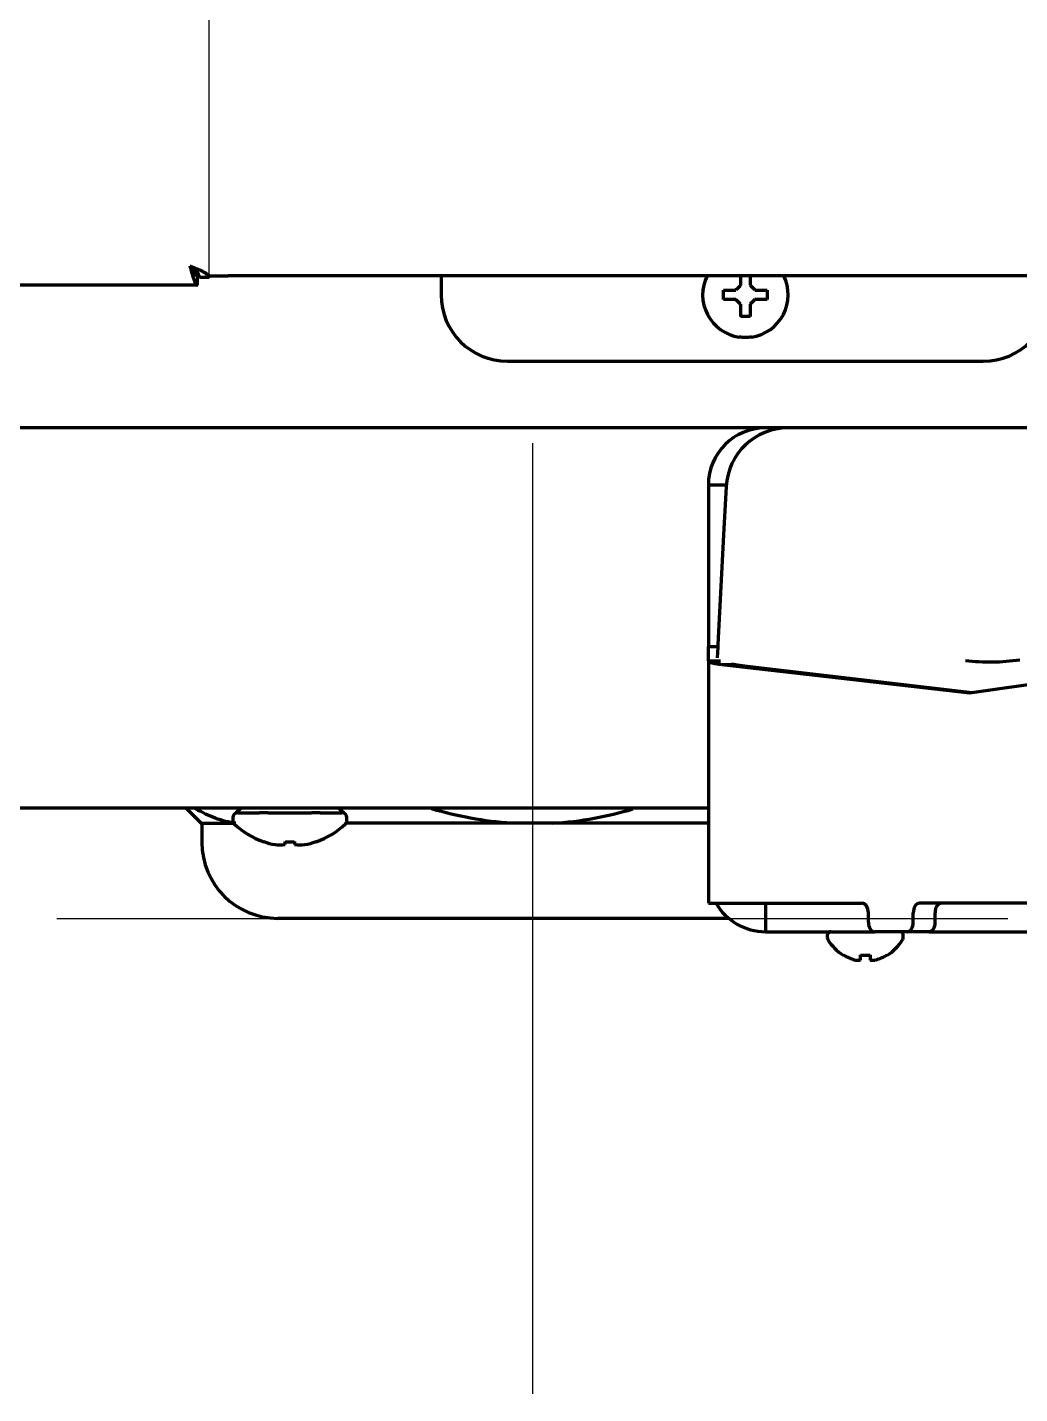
# Model space of a CAD drawing. Header units: inches. Extents: x -2898 to 7248, y 606 to 5598.
# Drawn here: x 3341.9 to 3446.3, y 2310.2 to 2454 of the extents above; entities that cross this region are included whole.
import ezdxf

# ---------------------------------------------------------------- set-up
doc = ezdxf.new("R2010")
doc.units = ezdxf.units.IN

# ---------------------------------------------------------------- blocks, each defined once
blk = doc.blocks.new('A$C29D5572B')
at = {"color": 1}
for p, q in [((0, 50), (0, -50)), ((-50, 0), (50, 0))]:
    blk.add_line(p, q, dxfattribs=at)
blk = doc.blocks.new('A$C0F8E2EAE')
blk.add_blockref('A$C29D5572B', (0, 0))

msp = doc.modelspace()

# ---------------------------------------------------------------- linework, layer by layer
msp.add_line((3361.05, 2427.84), (3361.05, 2624.74))
at = {"linetype": 'Continuous', "lineweight": 70}
for p, q in [((3359.85, 2426.84), (3359.85, 2427.84)), ((3361.05, 2427.64), (3360.05, 2427.64)), ((3361.05, 2427.84), (3363.05, 2427.84)), ((3361.05, 2427.84), (3361.05, 2427.64)), ((3529.05, 2427.84), (3363.05, 2427.84)), ((3385.45, 2427.84), (3385.45, 2425.84)), ((3359.85, 2426.84), (2812.25, 2426.84)), ((3417.45, 2423.54), (3416.95, 2423.54)), ((3417.95, 2423.54), (3417.45, 2423.54)), ((3392.45, 2418.84), (3442.45, 2418.84)), ((3452.45, 2411.84), (2717.65, 2411.84)), ((3413.55, 2405.84), (3413.55, 2388.84)), ((3413.55, 2405.84), (3415.44, 2405.84)), ((3415.43, 2405.68), (3415.16, 2400.57)), ((3415.16, 2400.57), (3414.56, 2389.05)), ((3413.55, 2388.84), (3413.55, 2388.82)), ((3413.55, 2388.84), (3414.55, 2388.84)), ((3413.55, 2387.33), (3413.55, 2388.82)), ((3414.56, 2389.05), (3414.54, 2388.77)), ((3414.54, 2388.77), (3414.48, 2387.66)), ((3441.01, 2383.95), (3474.33, 2388.79)), ((3413.55, 2387.33), (3414.84, 2387.33)), ((3413.55, 2387.33), (3413.55, 2361.84)), ((3414.95, 2386.96), (3441.01, 2383.95)), ((3414.95, 2386.96), (3416.29, 2386.96)), ((3417.9, 2386.73), (3441.26, 2383.99)), ((3413.54, 2371.84), (3100.19, 2371.84)), ((3358.63, 2371.84), (3360.23, 2370.24)), ((3364.46, 2371.84), (3363.88, 2371.34)), ((3375.22, 2371.34), (3374.64, 2371.84)), ((3360.23, 2370.24), (3363.88, 2370.24)), ((3360.3, 2370.24), (3360.3, 2368.24)), ((3363.55, 2370.84), (3363.55, 2370.55)), ((3363.88, 2371.34), (3363.98, 2371.34)), ((3364.07, 2371.34), (3363.98, 2371.34)), ((3364.07, 2371.34), (3366.36, 2371.34)), ((3366.46, 2371.34), (3366.36, 2371.34)), ((3367.07, 2371.34), (3366.46, 2371.34)), ((3367.26, 2371.34), (3367.07, 2371.34)), ((3367.26, 2371.34), (3371.84, 2371.34)), ((3372.03, 2371.34), (3371.84, 2371.34)), ((3372.64, 2371.34), (3372.03, 2371.34)), ((3372.73, 2371.34), (3372.64, 2371.34)), ((3372.73, 2371.34), (3375.02, 2371.34)), ((3375.12, 2371.34), (3375.02, 2371.34)), ((3375.22, 2371.34), (3375.12, 2371.34)), ((3392.9, 2370.24), (3375.44, 2370.24)), ((3375.55, 2370.55), (3375.55, 2370.84)), ((3395.05, 2370.24), (3392.9, 2370.24)), ((3397.2, 2370.24), (3395.05, 2370.24)), ((3413.55, 2370.24), (3397.2, 2370.24)), ((3366.8, 2368.32), (3366.8, 2368.3)), ((3369.05, 2368), (3369.05, 2368.32)), ((3370.05, 2368.32), (3370.05, 2368)), ((3372.3, 2368.32), (3372.3, 2368.3)), ((3413.55, 2361.84), (3414.95, 2361.84)), ((3414.95, 2361.84), (3429.73, 2361.84)), ((3419.55, 2361.84), (3419.55, 2358.84)), ((3455.03, 2361.84), (3435.74, 2361.84)), ((3415.69, 2360.24), (3368.3, 2360.24)), ((3430.38, 2359.84), (3430.38, 2360.84)), ((3435.1, 2359.84), (3435.1, 2360.84)), ((3437.4, 2359.84), (3437.4, 2360.84)), ((3419.55, 2358.84), (3420.25, 2358.84)), ((3420.25, 2358.84), (3431.02, 2358.84)), ((3434.46, 2358.84), (3431.02, 2358.84)), ((3436.76, 2358.84), (3434.46, 2358.84)), ((3436.76, 2358.84), (3456.31, 2358.84)), ((3426.05, 2358.44), (3426.05, 2358.24)), ((3434.05, 2358.24), (3434.05, 2358.44)), ((3427.75, 2356.37), (3427.75, 2356.4)), ((3432.35, 2356.4), (3432.35, 2356.37))]:
    msp.add_line(p, q, dxfattribs=at)
for centre, radius, start, end in [((3417.45, 2425.84), 4.5, 153.6114, 261.6763), ((3417.45, 2425.84), 4.5, 278.3237, 26.3886), ((3417.45, 2425.84), 2.25, 256.8825, 282.9488), ((3419.55, 2405.84), 6, 90, 180), ((3421.92, 2405.34), 6.5, 90, 177), ((3364.05, 2370.84), 0.5, 90, 180), ((3364.05, 2370.55), 0.5, 180, 226.2253), ((3369.55, 2376.29), 8.45, 226.2253, 251.0075), ((3369.55, 2376.29), 8.45, 288.9925, 313.7747), ((3375.05, 2370.84), 0.5, 0, 90), ((3375.05, 2370.55), 0.5, 313.7747, 0), ((3368.3, 2368.24), 8, 180, 270), ((3369.55, 2376.29), 8.44, 250.9729, 259.3378), ((3369.55, 2376.29), 7.99, 266.4122, 273.5878), ((3369.55, 2376.29), 8.44, 280.6622, 289.0271), ((3419.55, 2364.84), 6, 210, 270), ((3426.45, 2358.44), 0.4, 90, 180), ((3433.65, 2358.44), 0.4, 0, 90), ((3426.45, 2358.24), 0.4, 180, 210.3012), ((3430.25, 2360.46), 4.8, 210.3012, 238.6273), ((3429.85, 2360.46), 4.8, 301.3727, 329.6988), ((3433.65, 2358.24), 0.4, 329.6988, 0)]:
    msp.add_arc(centre, radius, start, end, dxfattribs=at)
for centre, major_axis, ratio, start_param, end_param in [((3392.45, 2425.84), (-4.95, -4.95), 0.999695, 5.497939, 7.068431), ((3442.45, 2425.84), (4.95, -4.95), 0.999695, 5.497939, 7.068431), ((3444.01, 2437.64), (1.5, 50.41), 0.654536, 3.082858, 3.25613), ((3429.51, 2387.66), (15.02, 0.01), 0.096833, 3.593986, 3.829238), ((3368.52, 2376.29), (0, -8.32), 0.707107, 6.192956, 6.373415), ((3370.58, 2376.29), (0, 8.32), 0.707107, 3.051363, 3.231822), ((3429.73, 2360.84), (0, -1), 0.642788, 1.570796, 3.141593), ((3435.74, 2360.84), (0, -1), 0.642788, 3.141593, 4.712389), ((3438.04, 2360.84), (0, 1), 0.642788, 0, 1.570796), ((3431.02, 2359.84), (0, 1), 0.642788, 1.570796, 3.141593), ((3434.46, 2359.84), (0, 1), 0.642788, 3.141593, 4.712389), ((3436.76, 2359.84), (0, -1), 0.642788, 0, 1.570796)]:
    msp.add_ellipse(centre, major_axis=major_axis, ratio=ratio, start_param=start_param, end_param=end_param, dxfattribs=at)
for points in [[(3359.05, 2428.84), (3359.06, 2428.83), (3359.07, 2428.79), (3359.1, 2428.74), (3359.13, 2428.69), (3359.15, 2428.64), (3359.18, 2428.58), (3359.21, 2428.53), (3359.23, 2428.48), (3359.26, 2428.44), (3359.29, 2428.39), (3359.31, 2428.34), (3359.34, 2428.3), (3359.37, 2428.26), (3359.39, 2428.21), (3359.42, 2428.17), (3359.45, 2428.14), (3359.47, 2428.1), (3359.5, 2428.07), (3359.53, 2428.03), (3359.55, 2428), (3359.58, 2427.98), (3359.61, 2427.95), (3359.63, 2427.93), (3359.66, 2427.91), (3359.69, 2427.89), (3359.71, 2427.88), (3359.74, 2427.86), (3359.77, 2427.86), (3359.79, 2427.85), (3359.82, 2427.84), (3359.84, 2427.84), (3359.85, 2427.84)], [(3360.05, 2427.64), (3360.05, 2427.66), (3360.05, 2427.68), (3360.04, 2427.73), (3360.03, 2427.77), (3360.02, 2427.81), (3360.01, 2427.85), (3360, 2427.89), (3359.98, 2427.93), (3359.96, 2427.97), (3359.93, 2428.02), (3359.9, 2428.06), (3359.88, 2428.1), (3359.84, 2428.14), (3359.81, 2428.18), (3359.77, 2428.22), (3359.74, 2428.26), (3359.69, 2428.31), (3359.65, 2428.35), (3359.61, 2428.39), (3359.56, 2428.43), (3359.52, 2428.47), (3359.47, 2428.51), (3359.42, 2428.55), (3359.37, 2428.59), (3359.31, 2428.64), (3359.26, 2428.68), (3359.21, 2428.72), (3359.16, 2428.76), (3359.1, 2428.8), (3359.07, 2428.83), (3359.05, 2428.84)], [(3361.05, 2427.64), (3361.05, 2427.66), (3361.05, 2427.68), (3361.04, 2427.73), (3361.02, 2427.77), (3361, 2427.81), (3360.98, 2427.85), (3360.94, 2427.89), (3360.91, 2427.93), (3360.86, 2427.97), (3360.81, 2428.02), (3360.76, 2428.06), (3360.7, 2428.1), (3360.64, 2428.14), (3360.57, 2428.18), (3360.5, 2428.22), (3360.42, 2428.26), (3360.34, 2428.31), (3360.26, 2428.35), (3360.17, 2428.39), (3360.08, 2428.43), (3359.98, 2428.47), (3359.89, 2428.51), (3359.79, 2428.55), (3359.69, 2428.59), (3359.58, 2428.64), (3359.48, 2428.68), (3359.37, 2428.72), (3359.26, 2428.76), (3359.16, 2428.8), (3359.08, 2428.83), (3359.05, 2428.84)], [(3359.05, 2428.84), (3359.06, 2428.81), (3359.07, 2428.74), (3359.1, 2428.63), (3359.13, 2428.53), (3359.15, 2428.43), (3359.18, 2428.33), (3359.21, 2428.22), (3359.23, 2428.13), (3359.26, 2428.03), (3359.29, 2427.93), (3359.31, 2427.84), (3359.34, 2427.75), (3359.37, 2427.67), (3359.39, 2427.58), (3359.42, 2427.5), (3359.45, 2427.43), (3359.47, 2427.36), (3359.5, 2427.29), (3359.53, 2427.22), (3359.55, 2427.17), (3359.58, 2427.11), (3359.61, 2427.06), (3359.63, 2427.02), (3359.66, 2426.98), (3359.69, 2426.94), (3359.71, 2426.91), (3359.74, 2426.89), (3359.77, 2426.87), (3359.79, 2426.85), (3359.82, 2426.85), (3359.84, 2426.84), (3359.85, 2426.84)], [(3415.15, 2425.34), (3415.15, 2425.51), (3415.15, 2425.84), (3415.15, 2426.18), (3415.15, 2426.34)], [(3416.45, 2426.34), (3416.47, 2426.37), (3416.52, 2426.42), (3416.6, 2426.49), (3416.67, 2426.57), (3416.74, 2426.64), (3416.81, 2426.71), (3416.88, 2426.77), (3416.92, 2426.82), (3416.95, 2426.84)], [(3417.95, 2426.84), (3417.97, 2426.82), (3418.02, 2426.77), (3418.09, 2426.7), (3418.16, 2426.63), (3418.23, 2426.56), (3418.3, 2426.49), (3418.38, 2426.41), (3418.42, 2426.37), (3418.45, 2426.34)], [(3418.45, 2426.34), (3418.5, 2426.34), (3418.61, 2426.34), (3418.77, 2426.34), (3418.93, 2426.34), (3419.09, 2426.34), (3419.24, 2426.34), (3419.39, 2426.34), (3419.56, 2426.34), (3419.68, 2426.34), (3419.75, 2426.34)], [(3419.75, 2426.34), (3419.75, 2426.18), (3419.75, 2425.84), (3419.75, 2425.51), (3419.75, 2425.34)], [(3416.45, 2425.34), (3416.39, 2425.34), (3416.28, 2425.34), (3416.12, 2425.34), (3415.96, 2425.34), (3415.81, 2425.34), (3415.66, 2425.34), (3415.5, 2425.34), (3415.33, 2425.34), (3415.21, 2425.34), (3415.15, 2425.34)], [(3416.95, 2424.84), (3416.92, 2424.87), (3416.88, 2424.91), (3416.8, 2424.99), (3416.73, 2425.06), (3416.66, 2425.13), (3416.59, 2425.2), (3416.52, 2425.27), (3416.47, 2425.32), (3416.45, 2425.34)], [(3418.45, 2425.34), (3418.42, 2425.32), (3418.37, 2425.27), (3418.3, 2425.19), (3418.22, 2425.12), (3418.15, 2425.05), (3418.08, 2424.98), (3418.02, 2424.91), (3417.97, 2424.87), (3417.95, 2424.84)], [(3417.95, 2424.84), (3417.95, 2424.79), (3417.95, 2424.68), (3417.95, 2424.52), (3417.95, 2424.36), (3417.95, 2424.21), (3417.95, 2424.05), (3417.95, 2423.9), (3417.95, 2423.73), (3417.95, 2423.61), (3417.95, 2423.54)], [(3413.55, 2387.33), (3413.55, 2387.32), (3413.55, 2387.31), (3413.57, 2387.28), (3413.59, 2387.26), (3413.63, 2387.24), (3413.67, 2387.21), (3413.73, 2387.19), (3413.79, 2387.17), (3413.87, 2387.14), (3413.95, 2387.12), (3414.04, 2387.1), (3414.15, 2387.08), (3414.26, 2387.06), (3414.38, 2387.04), (3414.51, 2387.02), (3414.65, 2387), (3414.8, 2386.98), (3414.9, 2386.96), (3414.95, 2386.96)], [(3429.05, 2355.85), (3429.07, 2355.84), (3429.12, 2355.84), (3429.19, 2355.83), (3429.26, 2355.83), (3429.33, 2355.83), (3429.4, 2355.83), (3429.48, 2355.84), (3429.52, 2355.84), (3429.55, 2355.85)], [(3429.55, 2355.85), (3429.55, 2355.86), (3429.55, 2355.89), (3429.55, 2355.94), (3429.55, 2356), (3429.55, 2356.06), (3429.55, 2356.13), (3429.55, 2356.2), (3429.55, 2356.29), (3429.55, 2356.36), (3429.55, 2356.4)], [(3429.55, 2356.4), (3429.71, 2356.38), (3430.05, 2356.35), (3430.38, 2356.38), (3430.55, 2356.4)], [(3430.55, 2355.85), (3430.57, 2355.84), (3430.62, 2355.84), (3430.7, 2355.83), (3430.77, 2355.83), (3430.84, 2355.83), (3430.91, 2355.83), (3430.98, 2355.84), (3431.02, 2355.84), (3431.05, 2355.85)], [(3431.05, 2355.85), (3431.1, 2355.86), (3431.21, 2355.89), (3431.37, 2355.94), (3431.53, 2356), (3431.69, 2356.06), (3431.84, 2356.13), (3431.99, 2356.2), (3432.16, 2356.29), (3432.28, 2356.36), (3432.35, 2356.4)]]:
    msp.add_open_spline(points, degree=3, dxfattribs=at)
for points, knots in [([(3416.95, 2426.84), (3416.95, 2426.9), (3416.95, 2427.01), (3416.95, 2427.17), (3416.95, 2427.33), (3416.95, 2427.48), (3416.95, 2427.63), (3416.95, 2427.76), (3416.95, 2427.83), (3416.95, 2427.85)], [0, 0, 0, 0, 0.157468, 0.314936, 0.472404, 0.629872, 0.78734, 0.944807, 1, 1, 1, 1]), ([(3417.95, 2427.86), (3417.95, 2427.75), (3417.95, 2427.63), (3417.95, 2427.41), (3417.95, 2427.3), (3417.95, 2427.07), (3417.95, 2426.96), (3417.95, 2426.84)], [0, 0, 0, 0, 0.351807, 0.351807, 0.675903, 0.675903, 1, 1, 1, 1]), ([(3415.15, 2426.34), (3415.35, 2426.34), (3415.56, 2426.34), (3415.88, 2426.34), (3415.99, 2426.34), (3416.22, 2426.34), (3416.33, 2426.34), (3416.45, 2426.34)], [0, 0, 0, 0, 0.5, 0.5, 0.75, 0.75, 1, 1, 1, 1]), ([(3416.95, 2423.54), (3416.95, 2423.75), (3416.95, 2423.96), (3416.95, 2424.28), (3416.95, 2424.39), (3416.95, 2424.61), (3416.95, 2424.73), (3416.95, 2424.84)], [0, 0, 0, 0, 0.5, 0.5, 0.75, 0.75, 1, 1, 1, 1]), ([(3419.75, 2425.34), (3419.54, 2425.34), (3419.33, 2425.34), (3419.01, 2425.34), (3418.9, 2425.34), (3418.68, 2425.34), (3418.56, 2425.34), (3418.45, 2425.34)], [0, 0, 0, 0, 0.5, 0.5, 0.75, 0.75, 1, 1, 1, 1]), ([(3418.1, 2421.39), (3417.99, 2421.37), (3417.88, 2421.36), (3417.66, 2421.35), (3417.45, 2421.34), (3417.23, 2421.35), (3417.01, 2421.36), (3416.9, 2421.37), (3416.8, 2421.39)], [0, 0, 0, 0, 0.25, 0.25, 0.5, 0.75, 0.75, 1, 1, 1, 1]), ([(3363.88, 2370.24), (3363.14, 2370.33), (3362.42, 2370.52), (3361.02, 2371.03), (3360.34, 2371.36), (3359.67, 2371.75)], [0, 0, 0, 0, 0.510693, 0.510693, 1, 1, 1, 1]), ([(3392.9, 2370.24), (3391.43, 2370.33), (3389.98, 2370.52), (3387.18, 2371.03), (3385.82, 2371.36), (3384.49, 2371.75)], [0, 0, 0, 0, 0.510676, 0.510676, 1, 1, 1, 1]), ([(3397.2, 2370.24), (3398.67, 2370.33), (3400.12, 2370.52), (3402.92, 2371.03), (3404.27, 2371.36), (3405.61, 2371.75)], [0, 0, 0, 0, 0.51066, 0.51066, 1, 1, 1, 1]), ([(3427.75, 2356.4), (3427.95, 2356.27), (3428.16, 2356.17), (3428.48, 2356.03), (3428.59, 2355.99), (3428.82, 2355.91), (3428.93, 2355.88), (3429.05, 2355.85)], [0, 0, 0, 0, 0.5, 0.5, 0.75, 0.75, 1, 1, 1, 1]), ([(3430.55, 2356.4), (3430.55, 2356.27), (3430.55, 2356.17), (3430.55, 2356.03), (3430.55, 2355.99), (3430.55, 2355.91), (3430.55, 2355.88), (3430.55, 2355.85)], [0, 0, 0, 0, 0.5, 0.5, 0.75, 0.75, 1, 1, 1, 1])]:
    msp.add_open_spline(points, degree=3, knots=knots, dxfattribs=at)

# ---------------------------------------------------------------- block references
msp.add_blockref('A$C0F8E2EAE', (3395.05, 2360.24))

doc.saveas('drawing.dxf')
